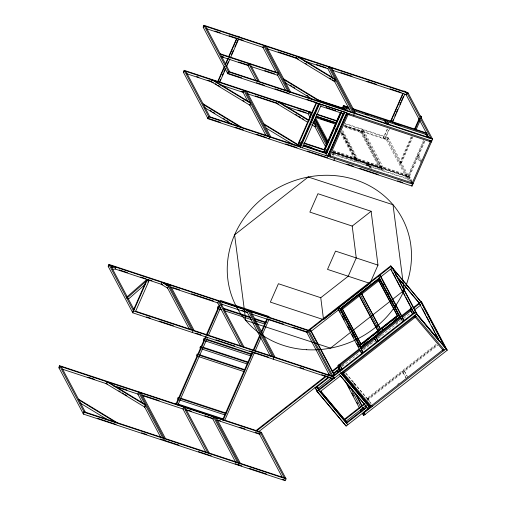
<?xml version="1.0" encoding="UTF-8"?>
<svg xmlns="http://www.w3.org/2000/svg" width="506" height="506" viewBox="0 0 506 506"><rect width="100%" height="100%" fill="white"/><g stroke="black" fill="none" stroke-linecap="round" stroke-linejoin="round"><path stroke-width="0.38" stroke-dasharray="2.53 1.9" d="M332.025 153.432L332.562 152.217L407.855 177.062L407.058 178.89L331.759 154.045M333.163 152.723L333.562 151.813M344.415 125.482L362.113 131.326L361.708 132.237L344.01 126.399M356.496 159.377L356.091 160.294L331.759 152.262M332.803 153.084L356.401 160.87L356.964 159.535M362.113 131.326L381.6 168.137L381.201 169.055L356.869 161.022L357.268 160.111L342.075 131.415M367.4 163.71L366.597 165.544L367.318 166.904M368.001 166.006L368.804 164.178L371.695 169.63M387.653 128.847L383.535 138.22L383.32 137.815L387.438 128.442M389.652 128.682L385.224 138.77L385.009 138.372L389.12 128.998M409.158 180.674L387.343 139.473L388.146 137.645L345.003 123.407M381.296 167.562L380.898 168.479L356.559 160.446M411.119 136.917L399.727 162.869L400.714 163.191L401.075 163.881L412.788 137.208M411.802 136.886L400.094 163.558L401.075 163.881M400.714 163.191L412.422 136.519M423.573 140.244L407.773 176.246L408.14 176.936L423.939 140.934M407.672 176.777L408.089 175.822L411.049 181.401M424.243 141.288L408.753 176.569L332.164 151.351M424.926 141.263L409.12 177.258L332.556 151.99M341.911 365.844L343.776 364.383M363.706 348.817L368.684 344.921M369.31 344.434L371.176 342.973M371.796 342.486L373.042 341.512M377.406 338.109L379.272 336.648M379.892 336.161L381.764 334.7M396.084 323.511L397.95 322.05M342.214 366.42L359.652 352.796M363.384 349.874L374.592 341.12M378.33 338.198L400.746 320.677M403.864 318.249L410.714 312.891M436.286 344.188L367.033 398.311L368.507 401.1M367.027 399.285L436.653 344.877M345.794 373.327L368.039 399.759L367.672 399.07L436.925 344.947M367.179 400.429L437.911 345.155M397.387 384.452L399.253 382.998M345.307 123.983L388.45 138.22L387.647 140.048L344.504 125.811M383.32 137.815L385.009 138.372M344.94 125.482L387.343 139.473M343.979 125.817L362.416 131.902L362.011 132.812L344.314 126.974M333.359 150.592L408.19 175.285L412.251 182.957M332.98 151.035L409.544 176.297L412.131 181.186M332.999 151.889L407.551 176.486L406.748 178.314L332.202 153.716M332.467 151.926L356.8 159.953L341.607 131.256M357.268 160.111L381.6 168.137M345.933 373.238L367.672 399.07M421.77 160.933L418.772 155.272L417.792 154.944L421.118 161.237M420.714 161.945L418.051 156.917L417.07 156.594L420.397 162.881M388.146 137.645L412.143 182.976M410.739 182.514L387.046 137.758L386.242 139.586L407.754 180.206M371.24 168.327L368.241 162.673L367.818 163.628L369.816 167.404M369.886 168.403L366.559 162.116L366.135 163.071L368.134 166.847M342.752 130.504L358.368 159.997L357.963 160.908L342.353 131.421M341.67 132.325L356.869 161.022M341.569 132.857L356.401 160.87M341.291 132.85L355.092 158.916L354.687 159.833L340.892 133.767M332.531 152.154L334.713 156.284M332.221 153.754L333.675 156.512M407.969 377.451L403.997 370.398L406.995 376.059M406.166 377.963L402.529 371.543L405.856 377.837M371.233 404.167L368.007 398.519L370.968 404.104M354.181 383.295L355.844 386.439M353.08 381.986L354.415 384.503M361.012 131.434L360.607 132.351L379.494 168.017L379.892 167.1L361.012 131.434M361.961 129.479L361.157 131.307L381.669 170.041L382.473 168.213L361.961 129.479M363.365 129.941L362.562 131.769L383.074 170.503L383.877 168.675L363.365 129.941"/><path stroke-width="0.76" d="M144.76 407.102L145.564 405.274L106.905 381.777L106.102 383.605L144.76 407.102L145.039 405.123M311.652 124.716L314.985 126.74L315.168 125.425M334.776 81.763L335.579 79.929L296.921 56.432L296.118 58.26L334.776 81.763L334.959 80.441M312.272 112.604L184.152 70.328L183.349 72.156L208.023 118.752L412.01 186.069L432.579 139.213L407.912 92.617L203.924 25.3L203.121 27.128L227.789 73.724L431.782 141.041L431.473 140.466M183.659 72.731L184.456 70.903L311.835 112.933M203.425 27.703L204.228 25.876L408.215 93.193M59.588 365.686L58.785 367.514L83.458 414.11L285.251 480.7L286.054 478.872L261.381 432.276L59.588 365.686L84.262 412.282L286.054 478.872M59.094 368.09L59.898 366.262L261.684 432.851M308.641 330.317L108.935 264.417L108.139 266.245L132.806 312.834L332.505 378.741L333.309 376.913L308.54 330.095L390.74 265.859L422.542 303.644M108.442 266.82L109.245 264.992L308.945 330.892M112.376 269.312L115.14 269.028L115.944 267.2L111.794 267.623M217.725 81.517L224.373 66.381M225.322 64.218L227.852 58.449M228.484 57.007L236.713 38.266M217.941 81.921L224.588 66.779M225.537 64.616L228.383 58.133M229.016 56.691L236.928 38.671M219.73 81.352L220.679 79.189M222.26 75.584L223.209 73.421M223.842 71.978L225.107 69.094M227.32 64.053L228.276 61.89M231.438 54.68L233.336 50.353M234.917 46.748L235.866 44.591M236.498 43.149L237.769 40.265M219.623 82.478L225.638 68.778M226.587 66.615L230.066 58.69M230.704 57.248L238.611 39.221M208.023 118.752L208.826 116.924L184.152 70.328M227.789 73.724L228.592 71.896L203.924 25.3M83.155 413.535L83.958 411.707L285.751 478.296M83.458 414.11L84.262 412.282M132.502 312.259L146.949 279.35L147.252 279.926L149.125 280.539L135.481 311.626M132.806 312.834L147.252 279.926M147.872 282.133L148.821 279.963L146.93 279.401L126.411 297.42M166.74 285.359L167.271 284.138L191.331 329.583M192.242 332.448L193.045 330.62L168.371 284.03M202.008 346.876L200.521 346.382L199.921 347.755L200.325 348.52M175.715 404.629L205.828 335.99M206.461 334.542L219.452 304.922M176.442 404.673L206.233 336.756M206.865 335.314L219.863 305.687M177.846 405.135L207.637 337.217M208.27 335.775L220.629 307.597M221.584 305.428L222.216 303.979M316.212 102.629L298.413 143.16L300.545 147.189L319.615 103.762L346.755 112.718L327.692 156.145M298.723 143.736L316.516 103.205M300.861 143.748L318.388 103.825M312.879 116.595L313.277 115.684L312.974 115.109L314.447 115.596M300.241 146.613L319.305 103.186M302.417 147.809L321.487 104.381M314.985 126.74L315.788 124.912L313.119 123.293M340.272 112.756L324.472 148.758L324.839 149.447L335.269 125.684M342.17 108.436L343.435 105.558L348.906 107.361M324.321 150.054L340.842 112.421M335.902 124.248L340.639 113.445M342.853 108.404L343.802 106.247L348.526 107.803M303.518 145.323L323.992 152.078L341.468 112.269M326.18 151.971L343.34 112.889M326.149 153.508L343.625 113.698M325.82 155.532L344.883 112.104M328.59 154.773L346.711 113.496M347.495 113.224L328.533 156.424L327.793 155.026M329.937 155.791L348.058 114.508M330.216 156.98L330.639 156.019M348.76 114.742L349.184 113.78M333.909 160.294L334.713 158.46M353.675 115.267L354.478 113.439L329.804 66.843M222.507 420.075L252.304 352.151M252.937 350.709L259.907 334.814M261.178 331.923L266.883 318.913M223.235 420.119L253.025 352.195M253.658 350.753L260.312 335.579M261.583 332.689L267.604 318.957M224.639 420.581L254.429 352.663M255.062 351.215L261.083 337.489M262.671 333.871L269.009 319.425M273.196 359.165L273.999 357.337L249.331 310.747M390.284 121.959L402.947 93.123M390.815 121.636L403.155 93.521M392.289 121.788L393.238 119.631M394.819 116.026L395.768 113.863M396.4 112.421L397.665 109.536M399.879 104.489L400.828 102.326M401.467 100.884L403.364 96.564M392.498 122.193L404.844 94.078M414.604 128.986L419.347 118.17M415.287 128.954L419.714 118.866M415.951 129.998L420.378 119.909M421.011 118.467L421.643 117.025L421.283 116.336L420.296 116.013M429.676 141.446L430.094 140.485M411.365 183.76L411.783 182.799M412.251 182.957L430.378 141.674M352.201 226.068L356.256 257.946L348.229 276.232L320.753 297.705L278.414 283.733L270.349 302.107L323.549 319.659L369.949 283.398L377.976 265.112L371.126 211.28L317.926 193.722L309.862 212.096L352.201 226.068L371.126 211.28M146.076 281.342L126.842 298.23L128.714 298.85L145.032 284.517M308.843 330.665L391.043 266.434L390.74 265.859M310.69 331.632L338.71 309.735M339.956 308.761L379.81 277.617M381.056 276.643L392.264 267.883M398.709 314.681L379.272 278.401L340.374 308.799L359.861 345.617M361.031 344.124L342.511 309.147L359.519 295.852L358.906 295.131L377.786 330.797M361.341 294.422L380.189 279.698L379.576 278.977L340.677 309.375L341.284 310.102M398.462 314.637L359.557 345.041L360.171 345.762L356.173 338.223M359.228 345.718L398.949 314.681M363.51 342.764L369.589 338.014M373.238 335.168L379.317 330.418L359.823 293.6M382.353 328.04L389.038 322.815M391.473 320.918L392.688 319.963M393.902 319.014L398.766 315.213L379.272 278.401M362.808 345.086L367.154 341.689M377.704 333.448L380.803 331.019M382.049 330.051L383.289 329.077M393.219 321.323L396.944 318.413M398.184 317.439L399.424 316.471M399.892 315.953L399.158 315.086L359.443 346.123L360.538 347.426L400.259 316.389M340.582 370.379L338.002 365.503L359.26 348.887M360.5 347.919L411.441 308.11L414.022 312.986M255.403 431.049L325.75 376.072M327.616 374.611L328.862 373.643M331.974 371.208L359.627 349.576M360.86 348.609L400.436 317.679M401.675 316.718L411.808 308.799M412.921 307.952L419.151 303.081M256.953 430.65L326.674 376.16M327.92 375.186L329.166 374.219M332.278 371.783L339.128 366.433M413.851 308.04L419.455 303.657M342.322 369.291L340.475 365.806L360.266 350.335M361.505 349.368L375.11 338.735M376.344 337.774L401.081 318.445M402.314 317.477L410.973 310.709L410.341 309.944L412.554 314.131M258.174 432.099L328.407 377.147M333.353 373.289L339.102 368.855M414.446 309.976L420.676 305.105M315.339 388.172L329.33 377.242M333.656 373.864L338.995 369.69L340.007 370.898M415.103 311.879L332.904 376.11L334.428 378.134L333.214 376.685L415.407 312.455L415.103 311.879L446.906 349.665M331.164 378.21L318.192 388.349L317.888 387.773M333.941 377.704L316.864 391.049L346.136 426.046L369.791 407.564L367.66 403.535M346.136 426.046L317.167 391.625L416.628 313.903L391.954 267.307M415.502 315.776L342.062 373.169L370.879 407.406M416.141 316.541L342.701 373.928L341.961 372.536M320.02 391.802L340.411 375.863M364.807 403.358L344.415 419.291L344.719 419.866L364.491 404.42M365.958 403.87L367.046 403.023L368.57 405.901M366.331 405.382L345.94 421.321L320.532 391.125M368.4 407.836L369.488 406.988L341.025 373.169M443.68 349.254L370.234 406.647L369.5 405.249M370.341 407.096L363.491 412.453L365.016 414.477L364.712 413.902M363.795 415.432L447.215 350.241L422.238 303.075L421.017 301.62L445.995 348.792L362.574 413.984L363.795 415.432L362.688 413.345M111.364 266.807L113.958 266.548M214.987 31.043L220.18 32.757M229.085 35.698L243.184 40.347M278.161 51.89L296.851 58.063M316.294 64.477L326.016 67.684M340.905 72.598L352.062 76.279M366.939 81.188L376.609 84.382M390 88.803L401.157 92.484M206.391 28.684L263.518 47.532M267.25 48.766L298.654 59.132M304.637 61.106L327.812 68.753M332.284 70.226L406.672 94.774M420.663 116.703L421.643 117.025M220.148 53.756L278.18 72.908M220.452 54.332L278.483 73.484L277.68 75.312L250.894 66.476M221.577 56.324L223.81 57.058M238.687 61.972L248.357 65.16M264.727 70.562L274.397 73.756M221.135 56.653L248.661 65.736M352.65 108.6L426.735 133.046M353.017 109.29L427.102 133.736M365.699 114.002L367.944 114.742M394.882 123.635L400.126 125.361M345.857 108.025L349.602 109.258M354.092 110.744L385.521 121.111M387.02 121.604L425.932 134.451M317.483 99.739L344.624 108.695L345.535 110.416M317.787 100.308L344.928 109.271M432.276 138.638L228.288 71.321L227.485 73.149L241.583 77.797M228.592 71.896L432.579 139.213M256.422 82.693L264.581 85.387M274.967 88.816L287.579 92.977M307.015 99.391L316.731 102.598M431.359 142.003L347.078 114.185L346.338 112.787M326.225 107.563L335.731 110.7M320.684 106.209L344.08 113.932L343.776 113.357M313.758 113.097L315.244 113.591M316.737 114.078L337.565 120.953M316.294 114.407L337.123 121.282M196.707 76.564L198.934 77.298M207.833 80.233L211.546 81.46M241.223 91.251L243.449 91.984M255.403 95.931L275.593 102.598M298.021 109.998L306.244 112.711M315.921 116.083L336.572 122.895M186.625 73.712L213.33 82.522M220.749 84.97L243.753 92.56M247.485 93.793L278.888 104.16M284.865 106.133L308.046 113.78M316.237 116.481L334.833 122.616M316.225 116.658L336.136 123.23M320.684 118.701L333.22 122.838M315.826 117.569L335.737 124.141M301.089 141.952L302.55 142.433M304.017 142.92L324.491 149.675L324.795 150.25L303.587 143.249M303.942 144.988L311.987 147.644M413.238 183.28L328.957 155.462L328.217 154.071M300.76 146.784L208.523 116.348L207.719 118.176L220.331 122.338M208.826 116.924L412.814 184.241L412.51 183.665M235.17 127.234L243.329 129.928M256.681 134.33L266.327 137.518M285.751 143.925L296.965 147.625M307.433 151.079L327.622 157.745M346.989 164.134L353.688 166.347M359.639 168.308L378.235 174.444M397.577 180.825L402.782 182.546M377.976 265.112L335.535 251.109L327.502 269.394L369.949 283.398M269.243 317.211L221.04 301.304L220.641 300.539L268.838 316.446L269.641 317.977M119.277 269.919L127.449 272.62M140.826 277.029L146.025 278.749M149.738 279.97L151.971 280.71M172.818 287.585L179.56 289.811M191.559 293.771L213.298 300.943M241.779 310.349L247.029 312.075M268.047 319.014L283.815 324.219M292.822 327.192L307.085 331.898M115.128 269.028L162.502 284.657M170.87 287.421L218.099 303.005M221.097 303.998L247.333 312.651M251.836 314.137L307.389 332.474M223.241 308.154L249.932 316.965M254.379 318.432L266.245 322.347M223.646 308.919L251.077 317.977M254.784 319.197L265.169 322.626M219.338 309.071L221.558 309.805M224.525 310.779L251.963 319.836M254.929 320.817L264.562 323.992M135.532 311.171L333.005 376.337M333.309 376.913L133.609 311.007L108.935 264.417M146.62 316.92L150.333 318.147M159.245 321.089L173.362 325.744M195.683 333.112L200.933 334.845M215.923 339.792L234.664 345.977M249.654 350.924L268.395 357.109M299.919 367.508L303.676 368.747M321.69 374.693L331.449 377.912M207.036 339.279L251.526 353.96M205.961 339.558L251.931 354.725M205.36 340.93L250.584 355.851M203.488 347.363L247.972 362.043M202.413 347.641L248.376 362.808M201.812 349.013L247.776 364.181M199.427 354.693L244.651 369.614M199.838 355.459L244.316 370.139M198.491 356.585L244.455 371.752M180.408 398.045L225.638 412.972M180.073 398.57L226.049 413.737M224.702 414.863L177.992 399.449L177.581 398.684L178.188 397.311L178.593 398.077M177.821 403.946L223.051 418.873M178.226 404.718L222.716 419.398M87.987 377.153L94.73 379.373M117.19 386.786L126.924 390M143.4 395.439L159.124 400.625M187.574 410.012L191.319 411.252M204.797 415.698L213.032 418.418M218.238 420.132L220.471 420.872M239.781 427.241L244.98 428.962M255.378 432.39L259.091 433.617M62.839 369.323L107.759 384.149M113.755 386.129L138.461 394.282M142.205 395.515L183.387 409.107M185.632 409.847L213.336 418.993M217.055 420.22L260.141 434.439M97.38 418.228L116.102 424.407M141.56 432.807L146.797 434.534M160.275 438.987L162.521 439.727M178.997 445.16L163.274 439.973L163.577 440.549L164.38 438.721L139.707 392.125M198.466 451.586L211.192 455.786M235.151 463.692L237.396 464.432M241.862 465.906L238.149 464.679L238.452 465.254L239.256 463.426L214.582 416.836M249.287 468.36L266.377 473.995M282.715 479.391L284.948 480.124M298.907 57.089L335.149 79.119M305.485 63.402L306.826 64.218M329.646 78.088L330.987 78.904M332.334 79.72L334.346 80.947M283.657 78.885L322.322 102.389M284.094 79.701L320.336 101.731M290.191 85.172L291.519 85.982M292.854 86.792L294.853 88.006M306.851 95.299L308.186 96.115M285.302 82.756L312.822 99.48M279.116 102.073L308.647 120.023M312.67 122.471L315.358 124.103M309.122 120.864L277.13 101.415L276.327 103.243L307.654 122.288M295.763 114.508L297.104 115.324M298.445 116.14L300.463 117.36M302.474 118.587L303.815 119.403M214.057 80.593L250.299 102.623M215.271 83.642L216.612 84.458M217.953 85.274L219.971 86.501M242.785 100.371L244.132 101.187M263.866 123.869L300.526 146.152M264.303 124.685L300.545 146.715M266.181 128.144L293.701 144.868M203.026 103.781L241.685 127.278M203.456 104.597L239.699 126.626M210.224 110.472L211.552 111.282M212.887 112.092L214.886 113.306M223.551 118.575L224.885 119.384M226.884 120.599L228.219 121.408M204.664 107.645L232.855 124.78M163.963 283.05L167.992 285.498M108.891 382.428L145.133 404.458M118.828 390.784L120.169 391.6M122.18 392.827L123.521 393.643M124.868 394.459L126.879 395.679M78.468 399.152L117.126 422.649M78.898 399.968L115.14 421.998M80.112 403.016L107.626 419.746M391.043 266.434L421.624 302.771M398.424 278.205L419.689 303.474M392.15 270.963L390.632 269.16L413.965 313.227M395.692 275.175L419.487 303.448M415.407 312.455L447.215 350.241M416.495 314.112L439.246 341.145M414.996 315.175L444.363 350.063M415.287 317.205L442.82 349.924M442.415 350.241L443.054 351.006M414.673 317.686L413.668 316.237M379.785 277.636L378.564 276.187L402.624 321.626M342.511 309.147L341.898 308.42L360.784 344.086M340.475 365.806L339.83 365.041L342.417 369.93M338.002 365.503L339.513 367.299M344.169 372.783L343.163 371.334M371.701 405.502L372.346 406.261M338.362 366.192L339.88 367.995M343.555 373.264L371.094 405.976M338.716 368.355L337.9 367.388L339.741 370.866M342.334 373.238L356.856 390.493M357.856 391.682L362.359 397.033M363.365 398.222L364.864 400.006M366.369 401.796L369.873 405.957M340.215 370.93L338.691 369.114L339.905 371.417M341.531 372.707L367.963 404.111M340.823 373.143L369.791 407.564M337.363 370.968L338.381 372.176M340.411 375.654L366.837 407.052M339.191 374.415L368.159 408.835M318.192 388.134L319.21 389.342M320.734 391.157L344.618 419.537M316.971 386.9L319.008 389.316M320.02 391.587L346.446 422.984M316.054 388.804L315.036 387.596L317.167 391.625M430.872 138.17L406.811 92.731L406.008 94.559L428.98 137.936M405.793 91.915L403.896 90.96L404.104 91.358M428.614 137.689L426.4 133.502L425.976 134.463L427.456 137.259M386.786 120.434L389.114 124.837M387.432 124.28L385.098 119.878L384.68 120.833L386.344 123.983M411.707 185.493L412.01 186.069M331.519 67.88L355.579 113.325M352.771 112.395L328.71 66.956L327.907 68.784L333.011 78.424M334.466 81.175L350.873 112.161M345.484 106.804L347.704 110.991M344.422 105.88L344.782 106.57M343.435 105.558L346.022 110.434M343.378 107.209L344.491 109.302M342.752 108.075L343.663 109.802M336.332 128.606L336.996 129.865M337.995 131.75L338.659 133.008M335.68 128.91L336.68 130.795M319.349 100.352L319.659 100.928M317.793 102.832L318.704 104.559M444.774 347.129L420.714 301.684L419.082 302.961L439.499 341.518M419.999 304.049L420.726 305.428M422.548 308.869L425.831 315.067M426.558 316.44L429.841 322.638M431.662 326.079L434.945 332.278M435.672 333.656L438.588 339.165M315.409 117.519L328.116 141.522M315.093 119.112L327.439 142.433M312.841 114.976L313.568 116.348M315.029 119.106L327.787 143.204M310.039 111.87L311.437 114.508M312.531 116.576L313.258 117.955M314.352 120.017L327.116 144.115M393.175 268.971L417.235 314.416M310.766 115.425L308.938 111.984L308.135 113.812L309.963 117.253M311.854 117.487L312.588 118.866M313.682 120.934L326.806 145.722M392.637 272.31L395.92 278.509M396.647 279.881L401.024 288.148M401.751 289.527L405.034 295.719M405.761 297.098L410.138 305.358M410.866 306.737L411.593 308.116M311.057 119.321L311.785 120.694M314.7 126.203L325.636 146.86M326.617 149.517L327.724 151.604M410.587 308.774L410.948 309.47M326.37 150.579L327.104 151.977M410.98 310.703L412.826 314.194M327.072 152.477L326.465 151.326L324.593 150.706L325.813 153.008M323.688 151.503L323.992 152.078M266.466 46.413L290.526 91.858M264.758 45.376L289.426 91.972L288.629 93.8L288.319 93.224M287.718 90.935L263.658 45.489L262.854 47.317L276.346 72.794M277.377 74.736L285.82 90.694M404.338 320.747L381.005 276.681L379.785 275.232L403.845 320.671M383.067 283.834L383.795 285.207M388.165 293.474L388.899 294.846M392.175 301.045L392.909 302.424M394.731 305.864L395.458 307.243M401.29 318.255L402.023 319.634M378.962 280.653L392.403 306.035M393.124 307.401L397.482 315.636M378.355 279.932L397.235 315.599M301.804 144.134L301.196 142.983L299.324 142.369L300.842 145.241M239.559 37.064L237.662 36.103L237.877 36.508M250.166 64.142L259.407 81.586M258.003 81.124L248.762 63.674L247.959 65.502L256.093 80.859M380.48 328.925L361.347 293.221L380.234 328.881M359.874 296.541L377.672 330.146M246.7 91.441L270.761 136.886M378.127 340.829L375.819 336.92L378.153 341.322M244.993 90.403L269.66 136.999L268.857 138.827L268.553 138.252M267.952 135.956L243.892 90.517L243.089 92.345L247.826 101.295M376.654 341.974L374.351 338.065L376.685 342.467M249.502 104.451L265.694 135.032M205.632 26.337L229.692 71.782M340.981 309.527L355.446 336.851M363.397 352.739L340.064 308.673L338.843 307.224L362.91 352.669M360.329 347.021L360.538 347.426M340.298 312.385L337.622 308.179L361.682 353.624M342.126 315.826L344.308 319.956M347.59 326.155L349.412 329.596M351.967 334.415L353.422 337.173M356.705 343.365L358.526 346.812M361.082 351.632L362.176 353.694M369.766 405.312L370.506 406.71M185.86 71.365L209.927 116.81M355.598 393.421L361.872 405.274M362.979 407.368L364.086 409.455M354.75 392.669L361.765 405.913M362.498 407.311L363.605 409.405M338.856 364.832L339.222 365.522M349.804 386.597L360.538 406.875M361.588 408.854L362.694 410.942M339.007 366.951L340.854 370.443M347.59 384.832L349.431 388.311M352.012 393.175L353.485 395.958M356.8 402.219L357.533 403.611M340.823 372.505L341.43 373.656M344.896 380.601L359.627 408.418M360.361 409.809L361.467 411.897M337.059 370.392L338.274 372.688M334.618 375.224L311.291 331.158L310.07 329.71L334.131 375.155M331.601 375.869L307.54 330.431L306.737 332.259L329.703 375.635M332.202 378.165L332.505 378.741M345.636 420.745L346.857 423.041M347.464 424.192L347.767 424.768L318.799 390.347L316.667 386.325M345.029 420.233L346.243 422.529M317.888 387.988L318.799 389.709M316.256 389.259L317.477 391.562M251.039 311.785L275.1 357.223M272.291 356.3L248.231 310.855L247.428 312.683L270.394 356.066M219.901 301.506L243.962 346.952M242.557 346.49L218.497 301.045L217.694 302.873L240.293 345.56M218.453 307.212L218.048 306.44L217.447 307.812L217.852 308.578M284.347 477.835L260.28 432.39L259.483 434.218L282.449 477.594M204.475 339.064L204.07 338.299L203.469 339.671L203.874 340.437M170.079 285.068L194.14 330.513M200.521 346.382L200.926 347.154M167.201 287.345L189.44 329.349M197.612 354.725L197.207 353.96L196.606 355.332L197.011 356.097M148.821 279.963L149.125 280.539M216.296 417.874L240.356 463.319M237.548 462.389L213.488 416.944L212.684 418.772L235.651 462.155M110.65 265.454L127.417 297.123M128.144 298.502L133.976 309.52M185.152 407.596L209.212 453.041M207.808 452.579L183.748 407.134L182.944 408.962L205.917 452.339M175.595 403.212L175.999 403.984M141.414 393.162L165.481 438.607M162.673 437.677L138.606 392.239L137.809 394.066L142.913 403.706M144.368 406.457L160.775 437.443M61.302 366.723L85.362 412.169M267.832 316.75L268.237 317.515M320.753 297.705L323.549 319.659M212.071 79.935L211.274 81.763L249.932 105.267L250.736 103.433L212.071 79.935M161.977 282.392L161.174 284.22L167.619 288.135L168.422 286.307L161.977 282.392M308.236 177.018L234.601 234.841L245.733 320.399L330.5 348.122L404.136 290.292L393.004 204.74L308.236 177.018M366.635 406.811L346.243 422.744L346.547 423.32L366.939 407.387L366.635 406.811M326.319 153.128L302.917 145.405L303.22 145.981L326.623 153.697L326.319 153.128M306.446 349.709A93.945 85.35 -27.9 0 0 404.825 223.639A93.945 85.35 -27.9 0 0 246.833 214.361A93.945 85.35 -27.9 0 0 306.446 349.709"/></g></svg>
